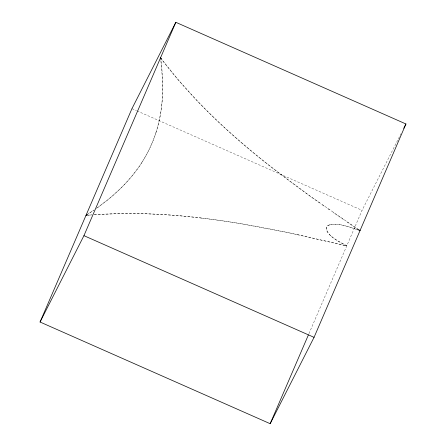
<?xml version="1.0" encoding="UTF-8"?>
<svg xmlns="http://www.w3.org/2000/svg" width="446" height="446" viewBox="0 0 446 446"><rect width="100%" height="100%" fill="white"/><g stroke="black" fill="none" stroke-linecap="round" stroke-linejoin="round"><path stroke-width="0.33" stroke-dasharray="2.23 1.67" d="M308.961 333.625L362.057 210.334L400.926 133.845M96.386 208.421C114.912 195.409 131.615 179.331 143.456 159.919A314.268 199.657 22.8 0 0 154.756 136.13C163.52 111.338 164.34 84.378 160.605 58.538M97.523 207.619L109.855 198.135L118.887 190.057A314.419 192.856 11.1 0 0 141.644 162.896M87.054 214.66L94.112 209.977L87.438 214.426M87.817 215.201L92.043 214.883L86 215.34M94.452 214.721L118.145 213.662L142.313 213.706A314.419 159.328 4.5 0 1 195.577 217.347A314.764 113.713 5.2 0 1 246.894 224.739A314.419 65.952 7.3 0 1 297.03 234.512M94.061 214.743C129.697 212.285 165.533 213.779 200.979 217.999M297.047 234.507L346.743 245.891C339.367 241.431 328.713 237.724 326.255 228.569A314.268 31.515 23.7 0 1 328.813 225.152C338.731 222.259 349.028 226.997 358.367 230.041M358.506 230.086L347.897 226.501L340.532 224.79A314.419 36.299 33 0 0 329.455 224.829M131.949 108.657L136.398 110.625M137.034 110.903L362.057 210.334M358.361 229.567L346.43 221.534M358.896 229.924L310.026 196.078L271.268 167.06A314.268 117.655 41.5 0 1 239.385 140.864C210.986 116.294 184.549 89.323 161.742 59.441M343.732 219.694L333.011 212.313M327.682 208.605L330.341 210.462M322.38 204.876L325.028 206.743M319.743 203.008L317.106 201.135A314.419 69.832 39.8 0 1 275.522 170.378A314.764 117.828 41.5 0 1 235.276 137.279A314.419 163.208 41.7 0 1 196.814 100.395L178.355 79.985L161.982 59.77M331.512 236.436L337.711 240.89L346.743 245.891L288.668 232.734L241.626 223.836A314.268 113.496 5.2 0 0 200.973 218.027M160.895 60.617L162.651 81.629L162.327 98.477A314.419 195.142 34.6 0 1 155.91 132.858M329.488 224.856A314.764 31.566 23.7 0 0 326.294 229.183A314.419 34.019 14.4 0 0 331.556 236.441M155.871 132.841A314.764 199.975 22.8 0 1 141.605 162.879"/><path stroke-width="0.67" d="M40.056 322.023L131.949 108.657L175.83 22.3L405.944 123.977L314.051 337.343L270.17 423.7L40.056 322.023L83.943 235.666L175.83 22.3M270.17 423.7L308.409 334.901M403.747 128.292L405.944 123.977M87.054 214.66L86 215.34L86.959 214.727M83.943 235.666L314.051 337.343M161.335 58.917L160.515 57.863L161.614 59.29M360 230.66L358.907 229.93L360 230.66"/></g></svg>
